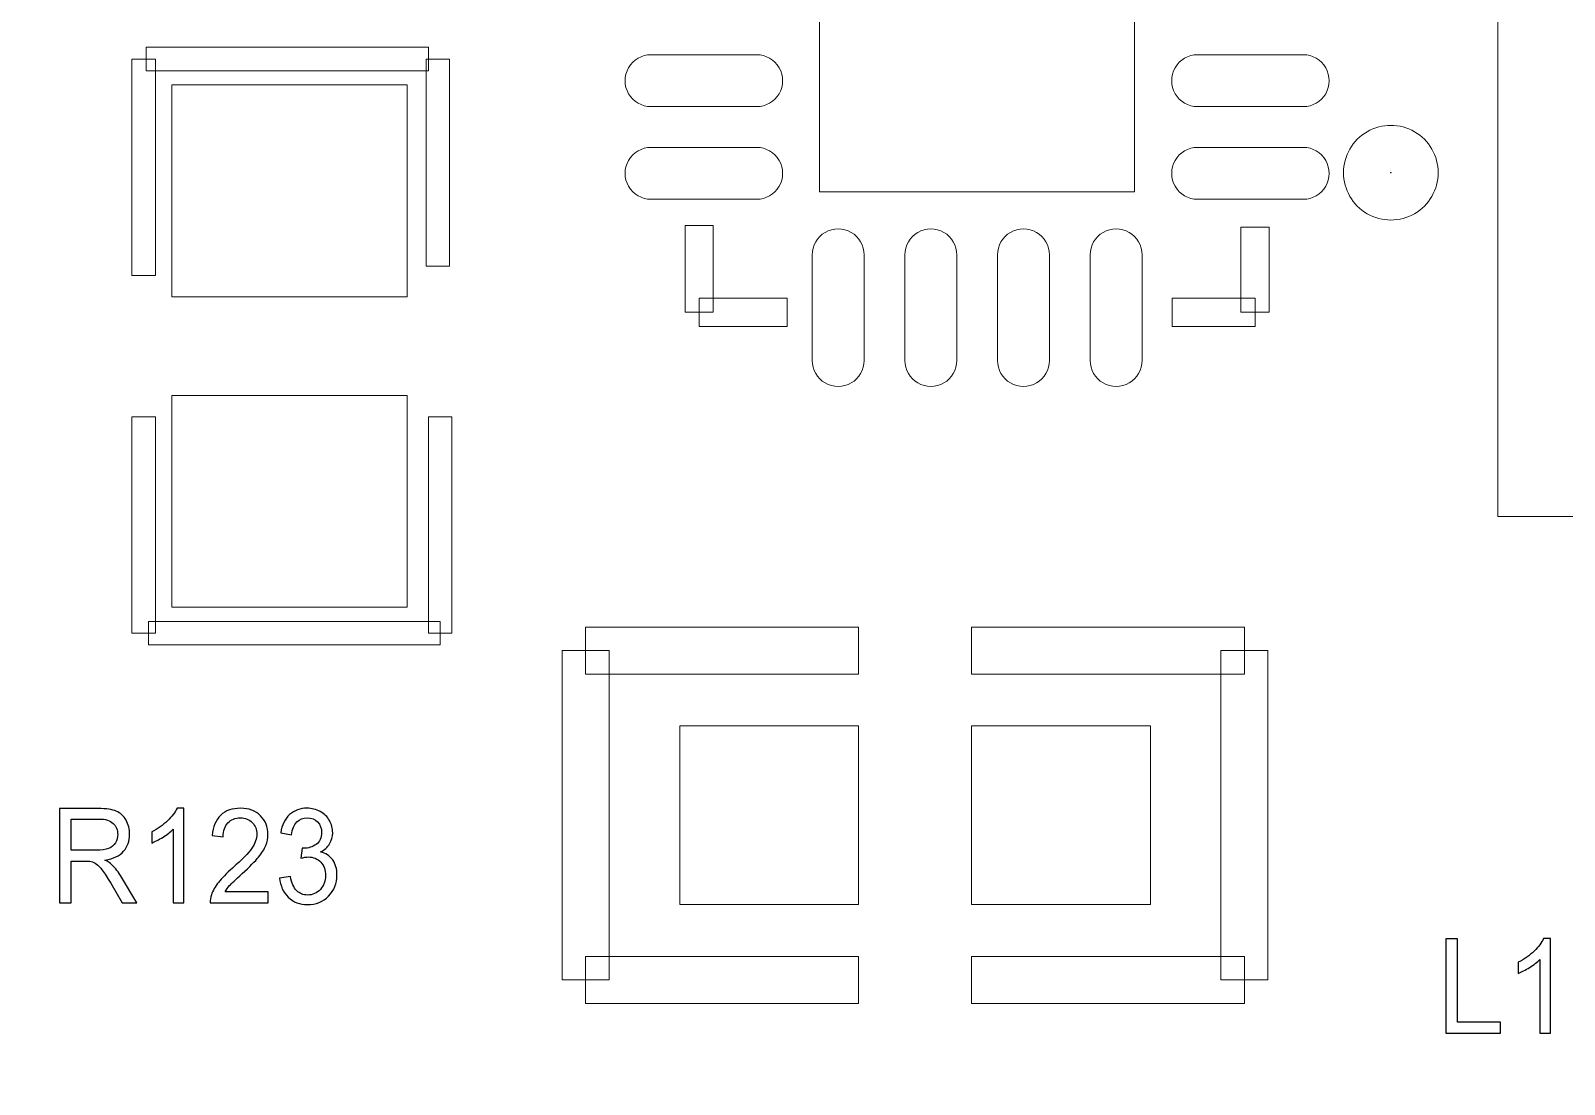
# Model space of a CAD drawing. Header units: millimetres. Extents: x -86 to 67, y -55 to 52.
# Drawn here: x -48.12 to -39.84, y -35.73 to -30.04 of the extents above; entities that cross this region are included whole.
import ezdxf

# ---------------------------------------------------------------- set-up
doc = ezdxf.new("R2010")
doc.units = ezdxf.units.MM
doc.header["$MEASUREMENT"] = 0
for name, color, linetype in [('BG_OUTLINE', 7, 'Continuous'), ('PG_SILKSCREEN_TOP', 7, 'Continuous'), ('PIN_TOP', 7, 'Continuous'), ('RD_SILKSCREEN_TOP', 7, 'Continuous')]:
    doc.layers.add(name, color=color, linetype=linetype)

msp = doc.modelspace()

# ---------------------------------------------------------------- linework, layer by layer
at = {"layer": 'BG_OUTLINE', "color": 3, "lineweight": 9}
msp.add_open_spline([(-60.0926, 34.7331), (-60.0926, 34.7331), (63.7724, 34.7331), (63.7724, 34.7331), (63.7724, 34.7331), (64.585, 34.7336), (65.3646, 34.4113), (65.9396, 33.837), (65.9396, 33.837), (66.5146, 33.2627), (66.8379, 32.4797), (66.8384, 31.667), (66.8384, 31.667), (66.8384, 31.667), (66.8412, -52.28), (66.8412, -52.28), (66.8412, -52.28), (66.8412, -52.28), (66.8384, -52.1933), (66.8384, -52.1933), (66.8384, -52.1933), (66.8389, -53.006), (66.5166, -53.7856), (65.9424, -54.3606), (65.9424, -54.3606), (65.3681, -54.9356), (64.585, -55.2589), (63.7724, -55.2594), (63.7724, -55.2594), (63.7724, -55.2594), (-60.1869, -55.2594), (-60.1869, -55.2594), (-60.1869, -55.2594), (-60.1869, -55.2594), (-60.0853, -55.2518), (-60.0853, -55.2518), (-60.0853, -55.2518), (-60.8979, -55.2523), (-61.6775, -54.9299), (-62.2525, -54.3557), (-62.2525, -54.3557), (-62.8275, -53.7814), (-63.1508, -52.9984), (-63.1513, -52.1857), (-63.1513, -52.1857), (-63.1513, -52.1857), (-63.1587, 31.667), (-63.1587, 31.667), (-63.1587, 31.667), (-63.1592, 32.4797), (-62.8369, 33.2593), (-62.2626, 33.8343), (-62.2626, 33.8343), (-61.6883, 34.4093), (-60.9053, 34.7326), (-60.0926, 34.7331)], degree=3, knots=[0, 0, 0, 0, 0.071429, 0.071429, 0.071429, 0.071429, 0.142857, 0.142857, 0.142857, 0.142857, 0.214286, 0.214286, 0.214286, 0.214286, 0.285714, 0.285714, 0.285714, 0.285714, 0.357143, 0.357143, 0.357143, 0.357143, 0.428571, 0.428571, 0.428571, 0.428571, 0.5, 0.5, 0.5, 0.5, 0.571429, 0.571429, 0.571429, 0.571429, 0.642857, 0.642857, 0.642857, 0.642857, 0.714286, 0.714286, 0.714286, 0.714286, 0.785714, 0.785714, 0.785714, 0.785714, 0.857143, 0.857143, 0.857143, 0.857143, 0.928571, 0.928571, 0.928571, 0.928571, 1, 1, 1, 1], dxfattribs=at)
at = {"layer": 'PG_SILKSCREEN_TOP', "color": 6, "lineweight": 9}
for points, knots in [([(-45.9705, -30.1286), (-45.9705, -30.1286), (-45.9705, -30.2556), (-45.9705, -30.2556), (-45.9705, -30.2556), (-45.9705, -30.2556), (-47.4945, -30.2556), (-47.4945, -30.2556), (-47.4945, -30.2556), (-47.4945, -30.2556), (-47.4945, -30.1286), (-47.4945, -30.1286), (-47.4945, -30.1286), (-47.4945, -30.1286), (-45.9705, -30.1286), (-45.9705, -30.1286)], [0, 0, 0, 0, 0.25, 0.25, 0.25, 0.25, 0.5, 0.5, 0.5, 0.5, 0.75, 0.75, 0.75, 0.75, 1, 1, 1, 1]), ([(-47.5707, -30.1921), (-47.5707, -30.1921), (-47.4437, -30.1921), (-47.4437, -30.1921), (-47.4437, -30.1921), (-47.4437, -30.1921), (-47.4437, -31.3605), (-47.4437, -31.3605), (-47.4437, -31.3605), (-47.4437, -31.3605), (-47.5707, -31.3605), (-47.5707, -31.3605), (-47.5707, -31.3605), (-47.5707, -31.3605), (-47.5707, -30.1921), (-47.5707, -30.1921)], [0, 0, 0, 0, 0.25, 0.25, 0.25, 0.25, 0.5, 0.5, 0.5, 0.5, 0.75, 0.75, 0.75, 0.75, 1, 1, 1, 1]), ([(-45.8562, -31.3097), (-45.8562, -31.3097), (-45.9832, -31.3097), (-45.9832, -31.3097), (-45.9832, -31.3097), (-45.9832, -31.3097), (-45.9832, -30.1921), (-45.9832, -30.1921), (-45.9832, -30.1921), (-45.9832, -30.1921), (-45.8562, -30.1921), (-45.8562, -30.1921), (-45.8562, -30.1921), (-45.8562, -30.1921), (-45.8562, -31.3097), (-45.8562, -31.3097)], [0, 0, 0, 0, 0.25, 0.25, 0.25, 0.25, 0.5, 0.5, 0.5, 0.5, 0.75, 0.75, 0.75, 0.75, 1, 1, 1, 1]), ([(-41.0315, -30.8055), (-41.0315, -30.7142), (-40.9828, -30.6299), (-40.9037, -30.5842), (-40.9037, -30.5842), (-40.8246, -30.5386), (-40.7272, -30.5386), (-40.6482, -30.5842), (-40.6482, -30.5842), (-40.5691, -30.6299), (-40.5204, -30.7142), (-40.5204, -30.8055)], [0, 0, 0, 0, 0.333333, 0.333333, 0.333333, 0.333333, 0.666667, 0.666667, 0.666667, 0.666667, 1, 1, 1, 1]), ([(-40.5204, -30.8055), (-40.5204, -30.8968), (-40.5691, -30.9812), (-40.6482, -31.0268), (-40.6482, -31.0268), (-40.7272, -31.0725), (-40.8246, -31.0725), (-40.9037, -31.0268), (-40.9037, -31.0268), (-40.9828, -30.9812), (-41.0315, -30.8968), (-41.0315, -30.8055)], [0, 0, 0, 0, 0.333333, 0.333333, 0.333333, 0.333333, 0.666667, 0.666667, 0.666667, 0.666667, 1, 1, 1, 1]), ([(-40.7744, -30.8055), (-40.7744, -30.805), (-40.7747, -30.8045), (-40.7752, -30.8042), (-40.7752, -30.8042), (-40.7756, -30.8039), (-40.7762, -30.8039), (-40.7767, -30.8042), (-40.7767, -30.8042), (-40.7772, -30.8045), (-40.7775, -30.805), (-40.7775, -30.8055)], [0, 0, 0, 0, 0.333333, 0.333333, 0.333333, 0.333333, 0.666667, 0.666667, 0.666667, 0.666667, 1, 1, 1, 1]), ([(-40.7775, -30.8055), (-40.7775, -30.8061), (-40.7772, -30.8066), (-40.7767, -30.8068), (-40.7767, -30.8068), (-40.7762, -30.8071), (-40.7756, -30.8071), (-40.7752, -30.8068), (-40.7752, -30.8068), (-40.7747, -30.8066), (-40.7744, -30.8061), (-40.7744, -30.8055)], [0, 0, 0, 0, 0.333333, 0.333333, 0.333333, 0.333333, 0.666667, 0.666667, 0.666667, 0.666667, 1, 1, 1, 1]), ([(-44.5852, -31.0913), (-44.5852, -31.0913), (-44.4328, -31.0913), (-44.4328, -31.0913), (-44.4328, -31.0913), (-44.4328, -31.0913), (-44.4328, -31.5591), (-44.4328, -31.5591), (-44.4328, -31.5591), (-44.4328, -31.5591), (-44.5852, -31.5591), (-44.5852, -31.5591), (-44.5852, -31.5591), (-44.5852, -31.5591), (-44.5852, -31.0913), (-44.5852, -31.0913)], [0, 0, 0, 0, 0.25, 0.25, 0.25, 0.25, 0.5, 0.5, 0.5, 0.5, 0.75, 0.75, 0.75, 0.75, 1, 1, 1, 1]), ([(-41.4325, -31.5591), (-41.4325, -31.5591), (-41.5849, -31.5591), (-41.5849, -31.5591), (-41.5849, -31.5591), (-41.5849, -31.5591), (-41.5849, -31.1004), (-41.5849, -31.1004), (-41.5849, -31.1004), (-41.5849, -31.1004), (-41.4325, -31.1004), (-41.4325, -31.1004), (-41.4325, -31.1004), (-41.4325, -31.1004), (-41.4325, -31.5591), (-41.4325, -31.5591)], [0, 0, 0, 0, 0.25, 0.25, 0.25, 0.25, 0.5, 0.5, 0.5, 0.5, 0.75, 0.75, 0.75, 0.75, 1, 1, 1, 1]), ([(-44.509, -31.6353), (-44.509, -31.6353), (-44.509, -31.4829), (-44.509, -31.4829), (-44.509, -31.4829), (-44.509, -31.4829), (-44.034, -31.4829), (-44.034, -31.4829), (-44.034, -31.4829), (-44.034, -31.4829), (-44.034, -31.6353), (-44.034, -31.6353), (-44.034, -31.6353), (-44.034, -31.6353), (-44.509, -31.6353), (-44.509, -31.6353)], [0, 0, 0, 0, 0.25, 0.25, 0.25, 0.25, 0.5, 0.5, 0.5, 0.5, 0.75, 0.75, 0.75, 0.75, 1, 1, 1, 1]), ([(-41.956, -31.6353), (-41.956, -31.6353), (-41.956, -31.4829), (-41.956, -31.4829), (-41.956, -31.4829), (-41.956, -31.4829), (-41.5087, -31.4829), (-41.5087, -31.4829), (-41.5087, -31.4829), (-41.5087, -31.4829), (-41.5087, -31.6353), (-41.5087, -31.6353), (-41.5087, -31.6353), (-41.5087, -31.6353), (-41.956, -31.6353), (-41.956, -31.6353)], [0, 0, 0, 0, 0.25, 0.25, 0.25, 0.25, 0.5, 0.5, 0.5, 0.5, 0.75, 0.75, 0.75, 0.75, 1, 1, 1, 1]), ([(-47.4437, -33.2909), (-47.4437, -33.2909), (-47.5707, -33.2909), (-47.5707, -33.2909), (-47.5707, -33.2909), (-47.5707, -33.2909), (-47.5707, -32.1225), (-47.5707, -32.1225), (-47.5707, -32.1225), (-47.5707, -32.1225), (-47.4437, -32.1225), (-47.4437, -32.1225), (-47.4437, -32.1225), (-47.4437, -32.1225), (-47.4437, -33.2909), (-47.4437, -33.2909)], [0, 0, 0, 0, 0.25, 0.25, 0.25, 0.25, 0.5, 0.5, 0.5, 0.5, 0.75, 0.75, 0.75, 0.75, 1, 1, 1, 1]), ([(-45.9705, -32.1225), (-45.9705, -32.1225), (-45.8435, -32.1225), (-45.8435, -32.1225), (-45.8435, -32.1225), (-45.8435, -32.1225), (-45.8435, -33.2909), (-45.8435, -33.2909), (-45.8435, -33.2909), (-45.8435, -33.2909), (-45.9705, -33.2909), (-45.9705, -33.2909), (-45.9705, -33.2909), (-45.9705, -33.2909), (-45.9705, -32.1225), (-45.9705, -32.1225)], [0, 0, 0, 0, 0.25, 0.25, 0.25, 0.25, 0.5, 0.5, 0.5, 0.5, 0.75, 0.75, 0.75, 0.75, 1, 1, 1, 1]), ([(-45.907, -33.2274), (-45.907, -33.2274), (-45.907, -33.3544), (-45.907, -33.3544), (-45.907, -33.3544), (-45.907, -33.3544), (-47.4818, -33.3544), (-47.4818, -33.3544), (-47.4818, -33.3544), (-47.4818, -33.3544), (-47.4818, -33.2274), (-47.4818, -33.2274), (-47.4818, -33.2274), (-47.4818, -33.2274), (-45.907, -33.2274), (-45.907, -33.2274)], [0, 0, 0, 0, 0.25, 0.25, 0.25, 0.25, 0.5, 0.5, 0.5, 0.5, 0.75, 0.75, 0.75, 0.75, 1, 1, 1, 1]), ([(-45.1221, -33.5119), (-45.1221, -33.5119), (-45.1221, -33.2579), (-45.1221, -33.2579), (-45.1221, -33.2579), (-45.1221, -33.2579), (-43.6489, -33.2579), (-43.6489, -33.2579), (-43.6489, -33.2579), (-43.6489, -33.2579), (-43.6489, -33.5119), (-43.6489, -33.5119), (-43.6489, -33.5119), (-43.6489, -33.5119), (-45.1221, -33.5119), (-45.1221, -33.5119)], [0, 0, 0, 0, 0.25, 0.25, 0.25, 0.25, 0.5, 0.5, 0.5, 0.5, 0.75, 0.75, 0.75, 0.75, 1, 1, 1, 1]), ([(-41.5661, -33.2579), (-41.5661, -33.2579), (-41.5661, -33.5119), (-41.5661, -33.5119), (-41.5661, -33.5119), (-41.5661, -33.5119), (-43.0393, -33.5119), (-43.0393, -33.5119), (-43.0393, -33.5119), (-43.0393, -33.5119), (-43.0393, -33.2579), (-43.0393, -33.2579), (-43.0393, -33.2579), (-43.0393, -33.2579), (-41.5661, -33.2579), (-41.5661, -33.2579)], [0, 0, 0, 0, 0.25, 0.25, 0.25, 0.25, 0.5, 0.5, 0.5, 0.5, 0.75, 0.75, 0.75, 0.75, 1, 1, 1, 1]), ([(-44.9951, -35.1629), (-44.9951, -35.1629), (-45.2491, -35.1629), (-45.2491, -35.1629), (-45.2491, -35.1629), (-45.2491, -35.1629), (-45.2491, -33.3849), (-45.2491, -33.3849), (-45.2491, -33.3849), (-45.2491, -33.3849), (-44.9951, -33.3849), (-44.9951, -33.3849), (-44.9951, -33.3849), (-44.9951, -33.3849), (-44.9951, -35.1629), (-44.9951, -35.1629)], [0, 0, 0, 0, 0.25, 0.25, 0.25, 0.25, 0.5, 0.5, 0.5, 0.5, 0.75, 0.75, 0.75, 0.75, 1, 1, 1, 1]), ([(-41.4391, -35.1629), (-41.4391, -35.1629), (-41.6931, -35.1629), (-41.6931, -35.1629), (-41.6931, -35.1629), (-41.6931, -35.1629), (-41.6931, -33.3849), (-41.6931, -33.3849), (-41.6931, -33.3849), (-41.6931, -33.3849), (-41.4391, -33.3849), (-41.4391, -33.3849), (-41.4391, -33.3849), (-41.4391, -33.3849), (-41.4391, -35.1629), (-41.4391, -35.1629)], [0, 0, 0, 0, 0.25, 0.25, 0.25, 0.25, 0.5, 0.5, 0.5, 0.5, 0.75, 0.75, 0.75, 0.75, 1, 1, 1, 1]), ([(-43.6489, -35.0359), (-43.6489, -35.0359), (-43.6489, -35.2899), (-43.6489, -35.2899), (-43.6489, -35.2899), (-43.6489, -35.2899), (-45.1221, -35.2899), (-45.1221, -35.2899), (-45.1221, -35.2899), (-45.1221, -35.2899), (-45.1221, -35.0359), (-45.1221, -35.0359), (-45.1221, -35.0359), (-45.1221, -35.0359), (-43.6489, -35.0359), (-43.6489, -35.0359)], [0, 0, 0, 0, 0.25, 0.25, 0.25, 0.25, 0.5, 0.5, 0.5, 0.5, 0.75, 0.75, 0.75, 0.75, 1, 1, 1, 1]), ([(-43.0393, -35.2899), (-43.0393, -35.2899), (-43.0393, -35.0359), (-43.0393, -35.0359), (-43.0393, -35.0359), (-43.0393, -35.0359), (-41.5661, -35.0359), (-41.5661, -35.0359), (-41.5661, -35.0359), (-41.5661, -35.0359), (-41.5661, -35.2899), (-41.5661, -35.2899), (-41.5661, -35.2899), (-41.5661, -35.2899), (-43.0393, -35.2899), (-43.0393, -35.2899)], [0, 0, 0, 0, 0.25, 0.25, 0.25, 0.25, 0.5, 0.5, 0.5, 0.5, 0.75, 0.75, 0.75, 0.75, 1, 1, 1, 1])]:
    msp.add_open_spline(points, degree=3, knots=knots, dxfattribs=at)
at = {"layer": 'PIN_TOP', "lineweight": 9}
for points, knots in [([(-42.1588, -30.909), (-42.1588, -30.909), (-43.8589, -30.909), (-43.8589, -30.909), (-43.8589, -30.909), (-43.8589, -30.909), (-43.8589, -29.209), (-43.8589, -29.209), (-43.8589, -29.209), (-43.8589, -29.209), (-42.1588, -29.209), (-42.1588, -29.209), (-42.1588, -29.209), (-42.1588, -29.209), (-42.1588, -30.909), (-42.1588, -30.909)], [0, 0, 0, 0, 0.25, 0.25, 0.25, 0.25, 0.5, 0.5, 0.5, 0.5, 0.75, 0.75, 0.75, 0.75, 1, 1, 1, 1]), ([(-40.1981, -32.661), (-40.1981, -32.661), (-40.1981, -29.1609), (-40.1981, -29.1609), (-40.1981, -29.1609), (-40.1981, -29.1609), (-37.8486, -29.1609), (-37.8486, -29.1609), (-37.8486, -29.1609), (-37.8486, -29.1609), (-37.8486, -32.661), (-37.8486, -32.661), (-37.8486, -32.661), (-37.8486, -32.661), (-40.1981, -32.661), (-40.1981, -32.661)], [0, 0, 0, 0, 0.25, 0.25, 0.25, 0.25, 0.5, 0.5, 0.5, 0.5, 0.75, 0.75, 0.75, 0.75, 1, 1, 1, 1]), ([(-44.7688, -30.1689), (-44.7688, -30.1689), (-44.1988, -30.1689), (-44.1988, -30.1689), (-44.1988, -30.1689), (-44.1488, -30.1689), (-44.1026, -30.1956), (-44.0775, -30.2389), (-44.0775, -30.2389), (-44.0525, -30.2823), (-44.0525, -30.3356), (-44.0775, -30.379), (-44.0775, -30.379), (-44.1026, -30.4223), (-44.1488, -30.449), (-44.1988, -30.449), (-44.1988, -30.449), (-44.1988, -30.449), (-44.7688, -30.449), (-44.7688, -30.449), (-44.7688, -30.449), (-44.8189, -30.449), (-44.8651, -30.4223), (-44.8901, -30.379), (-44.8901, -30.379), (-44.9152, -30.3356), (-44.9152, -30.2823), (-44.8901, -30.2389), (-44.8901, -30.2389), (-44.8651, -30.1956), (-44.8189, -30.1689), (-44.7688, -30.1689)], [0, 0, 0, 0, 0.125, 0.125, 0.125, 0.125, 0.25, 0.25, 0.25, 0.25, 0.375, 0.375, 0.375, 0.375, 0.5, 0.5, 0.5, 0.5, 0.625, 0.625, 0.625, 0.625, 0.75, 0.75, 0.75, 0.75, 0.875, 0.875, 0.875, 0.875, 1, 1, 1, 1]), ([(-41.8189, -30.1689), (-41.8189, -30.1689), (-41.2489, -30.1689), (-41.2489, -30.1689), (-41.2489, -30.1689), (-41.1988, -30.1689), (-41.1526, -30.1956), (-41.1276, -30.2389), (-41.1276, -30.2389), (-41.1026, -30.2823), (-41.1026, -30.3356), (-41.1276, -30.379), (-41.1276, -30.379), (-41.1526, -30.4223), (-41.1988, -30.449), (-41.2489, -30.449), (-41.2489, -30.449), (-41.2489, -30.449), (-41.8189, -30.449), (-41.8189, -30.449), (-41.8189, -30.449), (-41.8689, -30.449), (-41.9152, -30.4223), (-41.9402, -30.379), (-41.9402, -30.379), (-41.9652, -30.3356), (-41.9652, -30.2823), (-41.9402, -30.2389), (-41.9402, -30.2389), (-41.9152, -30.1956), (-41.8689, -30.1689), (-41.8189, -30.1689)], [0, 0, 0, 0, 0.125, 0.125, 0.125, 0.125, 0.25, 0.25, 0.25, 0.25, 0.375, 0.375, 0.375, 0.375, 0.5, 0.5, 0.5, 0.5, 0.625, 0.625, 0.625, 0.625, 0.75, 0.75, 0.75, 0.75, 0.875, 0.875, 0.875, 0.875, 1, 1, 1, 1]), ([(-47.3548, -30.3318), (-47.3548, -30.3318), (-46.0848, -30.3318), (-46.0848, -30.3318), (-46.0848, -30.3318), (-46.0848, -30.3318), (-46.0848, -31.4748), (-46.0848, -31.4748), (-46.0848, -31.4748), (-46.0848, -31.4748), (-47.3548, -31.4748), (-47.3548, -31.4748), (-47.3548, -31.4748), (-47.3548, -31.4748), (-47.3548, -30.3318), (-47.3548, -30.3318)], [0, 0, 0, 0, 0.25, 0.25, 0.25, 0.25, 0.5, 0.5, 0.5, 0.5, 0.75, 0.75, 0.75, 0.75, 1, 1, 1, 1]), ([(-44.7688, -30.669), (-44.7688, -30.669), (-44.1988, -30.669), (-44.1988, -30.669), (-44.1988, -30.669), (-44.1488, -30.669), (-44.1026, -30.6957), (-44.0775, -30.739), (-44.0775, -30.739), (-44.0525, -30.7824), (-44.0525, -30.8358), (-44.0775, -30.8791), (-44.0775, -30.8791), (-44.1026, -30.9225), (-44.1488, -30.9492), (-44.1988, -30.9492), (-44.1988, -30.9492), (-44.1988, -30.9492), (-44.7688, -30.9492), (-44.7688, -30.9492), (-44.7688, -30.9492), (-44.8189, -30.9492), (-44.8651, -30.9225), (-44.8901, -30.8791), (-44.8901, -30.8791), (-44.9152, -30.8358), (-44.9152, -30.7824), (-44.8901, -30.739), (-44.8901, -30.739), (-44.8651, -30.6957), (-44.8189, -30.669), (-44.7688, -30.669)], [0, 0, 0, 0, 0.125, 0.125, 0.125, 0.125, 0.25, 0.25, 0.25, 0.25, 0.375, 0.375, 0.375, 0.375, 0.5, 0.5, 0.5, 0.5, 0.625, 0.625, 0.625, 0.625, 0.75, 0.75, 0.75, 0.75, 0.875, 0.875, 0.875, 0.875, 1, 1, 1, 1]), ([(-41.8189, -30.669), (-41.8189, -30.669), (-41.2489, -30.669), (-41.2489, -30.669), (-41.2489, -30.669), (-41.1988, -30.669), (-41.1526, -30.6957), (-41.1276, -30.739), (-41.1276, -30.739), (-41.1026, -30.7824), (-41.1026, -30.8358), (-41.1276, -30.8791), (-41.1276, -30.8791), (-41.1526, -30.9225), (-41.1988, -30.9492), (-41.2489, -30.9492), (-41.2489, -30.9492), (-41.2489, -30.9492), (-41.8189, -30.9492), (-41.8189, -30.9492), (-41.8189, -30.9492), (-41.8689, -30.9492), (-41.9152, -30.9225), (-41.9402, -30.8791), (-41.9402, -30.8791), (-41.9652, -30.8358), (-41.9652, -30.7824), (-41.9402, -30.739), (-41.9402, -30.739), (-41.9152, -30.6957), (-41.8689, -30.669), (-41.8189, -30.669)], [0, 0, 0, 0, 0.125, 0.125, 0.125, 0.125, 0.25, 0.25, 0.25, 0.25, 0.375, 0.375, 0.375, 0.375, 0.5, 0.5, 0.5, 0.5, 0.625, 0.625, 0.625, 0.625, 0.75, 0.75, 0.75, 0.75, 0.875, 0.875, 0.875, 0.875, 1, 1, 1, 1]), ([(-43.6188, -31.249), (-43.6188, -31.249), (-43.6188, -31.819), (-43.6188, -31.819), (-43.6188, -31.819), (-43.6188, -31.869), (-43.6455, -31.9153), (-43.6889, -31.9403), (-43.6889, -31.9403), (-43.7322, -31.9653), (-43.7856, -31.9653), (-43.829, -31.9403), (-43.829, -31.9403), (-43.8723, -31.9153), (-43.899, -31.869), (-43.899, -31.819), (-43.899, -31.819), (-43.899, -31.819), (-43.899, -31.249), (-43.899, -31.249), (-43.899, -31.249), (-43.899, -31.199), (-43.8723, -31.1527), (-43.829, -31.1277), (-43.829, -31.1277), (-43.7856, -31.1027), (-43.7322, -31.1027), (-43.6889, -31.1277), (-43.6889, -31.1277), (-43.6455, -31.1527), (-43.6188, -31.199), (-43.6188, -31.249)], [0, 0, 0, 0, 0.125, 0.125, 0.125, 0.125, 0.25, 0.25, 0.25, 0.25, 0.375, 0.375, 0.375, 0.375, 0.5, 0.5, 0.5, 0.5, 0.625, 0.625, 0.625, 0.625, 0.75, 0.75, 0.75, 0.75, 0.875, 0.875, 0.875, 0.875, 1, 1, 1, 1]), ([(-43.1187, -31.249), (-43.1187, -31.249), (-43.1187, -31.819), (-43.1187, -31.819), (-43.1187, -31.819), (-43.1187, -31.869), (-43.1454, -31.9153), (-43.1887, -31.9403), (-43.1887, -31.9403), (-43.2321, -31.9653), (-43.2855, -31.9653), (-43.3288, -31.9403), (-43.3288, -31.9403), (-43.3722, -31.9153), (-43.3989, -31.869), (-43.3989, -31.819), (-43.3989, -31.819), (-43.3989, -31.819), (-43.3989, -31.249), (-43.3989, -31.249), (-43.3989, -31.249), (-43.3989, -31.199), (-43.3722, -31.1527), (-43.3288, -31.1277), (-43.3288, -31.1277), (-43.2855, -31.1027), (-43.2321, -31.1027), (-43.1887, -31.1277), (-43.1887, -31.1277), (-43.1454, -31.1527), (-43.1187, -31.199), (-43.1187, -31.249)], [0, 0, 0, 0, 0.125, 0.125, 0.125, 0.125, 0.25, 0.25, 0.25, 0.25, 0.375, 0.375, 0.375, 0.375, 0.5, 0.5, 0.5, 0.5, 0.625, 0.625, 0.625, 0.625, 0.75, 0.75, 0.75, 0.75, 0.875, 0.875, 0.875, 0.875, 1, 1, 1, 1]), ([(-42.6188, -31.249), (-42.6188, -31.249), (-42.6188, -31.819), (-42.6188, -31.819), (-42.6188, -31.819), (-42.6188, -31.869), (-42.6455, -31.9153), (-42.6889, -31.9403), (-42.6889, -31.9403), (-42.7322, -31.9653), (-42.7856, -31.9653), (-42.829, -31.9403), (-42.829, -31.9403), (-42.8723, -31.9153), (-42.899, -31.869), (-42.899, -31.819), (-42.899, -31.819), (-42.899, -31.819), (-42.899, -31.249), (-42.899, -31.249), (-42.899, -31.249), (-42.899, -31.199), (-42.8723, -31.1527), (-42.829, -31.1277), (-42.829, -31.1277), (-42.7856, -31.1027), (-42.7322, -31.1027), (-42.6889, -31.1277), (-42.6889, -31.1277), (-42.6455, -31.1527), (-42.6188, -31.199), (-42.6188, -31.249)], [0, 0, 0, 0, 0.125, 0.125, 0.125, 0.125, 0.25, 0.25, 0.25, 0.25, 0.375, 0.375, 0.375, 0.375, 0.5, 0.5, 0.5, 0.5, 0.625, 0.625, 0.625, 0.625, 0.75, 0.75, 0.75, 0.75, 0.875, 0.875, 0.875, 0.875, 1, 1, 1, 1]), ([(-42.1187, -31.249), (-42.1187, -31.249), (-42.1187, -31.819), (-42.1187, -31.819), (-42.1187, -31.819), (-42.1187, -31.869), (-42.1454, -31.9153), (-42.1888, -31.9403), (-42.1888, -31.9403), (-42.2321, -31.9653), (-42.2855, -31.9653), (-42.3288, -31.9403), (-42.3288, -31.9403), (-42.3722, -31.9153), (-42.3989, -31.869), (-42.3989, -31.819), (-42.3989, -31.819), (-42.3989, -31.819), (-42.3989, -31.249), (-42.3989, -31.249), (-42.3989, -31.249), (-42.3989, -31.199), (-42.3722, -31.1527), (-42.3288, -31.1277), (-42.3288, -31.1277), (-42.2855, -31.1027), (-42.2321, -31.1027), (-42.1888, -31.1277), (-42.1888, -31.1277), (-42.1454, -31.1527), (-42.1187, -31.199), (-42.1187, -31.249)], [0, 0, 0, 0, 0.125, 0.125, 0.125, 0.125, 0.25, 0.25, 0.25, 0.25, 0.375, 0.375, 0.375, 0.375, 0.5, 0.5, 0.5, 0.5, 0.625, 0.625, 0.625, 0.625, 0.75, 0.75, 0.75, 0.75, 0.875, 0.875, 0.875, 0.875, 1, 1, 1, 1]), ([(-47.3548, -32.0082), (-47.3548, -32.0082), (-46.0848, -32.0082), (-46.0848, -32.0082), (-46.0848, -32.0082), (-46.0848, -32.0082), (-46.0848, -33.1512), (-46.0848, -33.1512), (-46.0848, -33.1512), (-46.0848, -33.1512), (-47.3548, -33.1512), (-47.3548, -33.1512), (-47.3548, -33.1512), (-47.3548, -33.1512), (-47.3548, -32.0082), (-47.3548, -32.0082)], [0, 0, 0, 0, 0.25, 0.25, 0.25, 0.25, 0.5, 0.5, 0.5, 0.5, 0.75, 0.75, 0.75, 0.75, 1, 1, 1, 1]), ([(-43.6489, -33.7913), (-43.6489, -33.7913), (-43.6489, -34.7565), (-43.6489, -34.7565), (-43.6489, -34.7565), (-43.6489, -34.7565), (-44.6141, -34.7565), (-44.6141, -34.7565), (-44.6141, -34.7565), (-44.6141, -34.7565), (-44.6141, -33.7913), (-44.6141, -33.7913), (-44.6141, -33.7913), (-44.6141, -33.7913), (-43.6489, -33.7913), (-43.6489, -33.7913)], [0, 0, 0, 0, 0.25, 0.25, 0.25, 0.25, 0.5, 0.5, 0.5, 0.5, 0.75, 0.75, 0.75, 0.75, 1, 1, 1, 1]), ([(-42.0741, -33.7913), (-42.0741, -33.7913), (-42.0741, -34.7565), (-42.0741, -34.7565), (-42.0741, -34.7565), (-42.0741, -34.7565), (-43.0393, -34.7565), (-43.0393, -34.7565), (-43.0393, -34.7565), (-43.0393, -34.7565), (-43.0393, -33.7913), (-43.0393, -33.7913), (-43.0393, -33.7913), (-43.0393, -33.7913), (-42.0741, -33.7913), (-42.0741, -33.7913)], [0, 0, 0, 0, 0.25, 0.25, 0.25, 0.25, 0.5, 0.5, 0.5, 0.5, 0.75, 0.75, 0.75, 0.75, 1, 1, 1, 1])]:
    msp.add_open_spline(points, degree=3, knots=knots, dxfattribs=at)
at = {"layer": 'RD_SILKSCREEN_TOP', "color": 8}
for points, knots in [([(-47.9608, -34.7473), (-47.9608, -34.7473), (-47.9608, -34.2382), (-47.9608, -34.2382), (-47.9608, -34.2382), (-47.9608, -34.2382), (-47.7512, -34.2382), (-47.7512, -34.2382), (-47.7512, -34.2382), (-47.7091, -34.2382), (-47.677, -34.2428), (-47.6551, -34.2519), (-47.6551, -34.2519), (-47.6332, -34.2611), (-47.6157, -34.2772), (-47.6025, -34.3003), (-47.6025, -34.3003), (-47.5894, -34.3235), (-47.5829, -34.3491), (-47.5829, -34.3771), (-47.5829, -34.3771), (-47.5829, -34.4133), (-47.5936, -34.4436), (-47.6155, -34.4684), (-47.6155, -34.4684), (-47.6372, -34.4932), (-47.6707, -34.5089), (-47.7161, -34.5157), (-47.7161, -34.5157), (-47.6995, -34.5242), (-47.6869, -34.5326), (-47.6783, -34.5411), (-47.6783, -34.5411), (-47.66, -34.5591), (-47.6428, -34.5817), (-47.6263, -34.6087), (-47.6263, -34.6087), (-47.6263, -34.6087), (-47.5441, -34.7473), (-47.5441, -34.7473), (-47.5441, -34.7473), (-47.5441, -34.7473), (-47.6229, -34.7473), (-47.6229, -34.7473), (-47.6229, -34.7473), (-47.6229, -34.7473), (-47.6854, -34.6413), (-47.6854, -34.6413), (-47.6854, -34.6413), (-47.7037, -34.6109), (-47.7187, -34.5874), (-47.7306, -34.5713), (-47.7306, -34.5713), (-47.7424, -34.555), (-47.753, -34.5437), (-47.7623, -34.5373), (-47.7623, -34.5373), (-47.7716, -34.5307), (-47.7811, -34.5262), (-47.7908, -34.5236), (-47.7908, -34.5236), (-47.7979, -34.5221), (-47.8095, -34.5213), (-47.8257, -34.5213), (-47.8257, -34.5213), (-47.8257, -34.5213), (-47.8982, -34.5213), (-47.8982, -34.5213), (-47.8982, -34.5213), (-47.8982, -34.5213), (-47.8982, -34.7473), (-47.8982, -34.7473), (-47.8982, -34.7473), (-47.8982, -34.7473), (-47.9608, -34.7473), (-47.9608, -34.7473)], [0, 0, 0, 0, 0.052632, 0.052632, 0.052632, 0.052632, 0.105263, 0.105263, 0.105263, 0.105263, 0.157895, 0.157895, 0.157895, 0.157895, 0.210526, 0.210526, 0.210526, 0.210526, 0.263158, 0.263158, 0.263158, 0.263158, 0.315789, 0.315789, 0.315789, 0.315789, 0.368421, 0.368421, 0.368421, 0.368421, 0.421053, 0.421053, 0.421053, 0.421053, 0.473684, 0.473684, 0.473684, 0.473684, 0.526316, 0.526316, 0.526316, 0.526316, 0.578947, 0.578947, 0.578947, 0.578947, 0.631579, 0.631579, 0.631579, 0.631579, 0.684211, 0.684211, 0.684211, 0.684211, 0.736842, 0.736842, 0.736842, 0.736842, 0.789474, 0.789474, 0.789474, 0.789474, 0.842105, 0.842105, 0.842105, 0.842105, 0.894737, 0.894737, 0.894737, 0.894737, 0.947368, 0.947368, 0.947368, 0.947368, 1, 1, 1, 1]), ([(-47.2898, -34.7473), (-47.2898, -34.7473), (-47.3478, -34.7473), (-47.3478, -34.7473), (-47.3478, -34.7473), (-47.3478, -34.7473), (-47.3478, -34.349), (-47.3478, -34.349), (-47.3478, -34.349), (-47.3618, -34.3634), (-47.3801, -34.3777), (-47.4027, -34.3921), (-47.4027, -34.3921), (-47.4255, -34.4064), (-47.4459, -34.4172), (-47.4639, -34.4243), (-47.4639, -34.4243), (-47.4639, -34.4243), (-47.4639, -34.364), (-47.4639, -34.364), (-47.4639, -34.364), (-47.4314, -34.3475), (-47.403, -34.3276), (-47.3788, -34.3042), (-47.3788, -34.3042), (-47.3545, -34.2808), (-47.3373, -34.2581), (-47.3272, -34.2361), (-47.3272, -34.2361), (-47.3272, -34.2361), (-47.2898, -34.2361), (-47.2898, -34.2361), (-47.2898, -34.2361), (-47.2898, -34.2361), (-47.2898, -34.7473), (-47.2898, -34.7473)], [0, 0, 0, 0, 0.111111, 0.111111, 0.111111, 0.111111, 0.222222, 0.222222, 0.222222, 0.222222, 0.333333, 0.333333, 0.333333, 0.333333, 0.444444, 0.444444, 0.444444, 0.444444, 0.555556, 0.555556, 0.555556, 0.555556, 0.666667, 0.666667, 0.666667, 0.666667, 0.777778, 0.777778, 0.777778, 0.777778, 0.888889, 0.888889, 0.888889, 0.888889, 1, 1, 1, 1]), ([(-46.836, -34.6872), (-46.836, -34.6872), (-46.836, -34.7473), (-46.836, -34.7473), (-46.836, -34.7473), (-46.836, -34.7473), (-47.1484, -34.7473), (-47.1484, -34.7473), (-47.1484, -34.7473), (-47.1489, -34.7322), (-47.1467, -34.7178), (-47.1418, -34.7039), (-47.1418, -34.7039), (-47.1339, -34.6809), (-47.1211, -34.6584), (-47.1036, -34.6361), (-47.1036, -34.6361), (-47.086, -34.614), (-47.0606, -34.5882), (-47.0276, -34.5591), (-47.0276, -34.5591), (-46.9762, -34.5137), (-46.9415, -34.4778), (-46.9234, -34.4512), (-46.9234, -34.4512), (-46.9053, -34.4248), (-46.8963, -34.3996), (-46.8963, -34.3761), (-46.8963, -34.3761), (-46.8963, -34.3513), (-46.9046, -34.3304), (-46.9209, -34.3133), (-46.9209, -34.3133), (-46.9375, -34.2964), (-46.9589, -34.2879), (-46.9854, -34.2879), (-46.9854, -34.2879), (-47.0133, -34.2879), (-47.0356, -34.2969), (-47.0523, -34.315), (-47.0523, -34.315), (-47.0692, -34.333), (-47.0777, -34.358), (-47.0779, -34.3899), (-47.0779, -34.3899), (-47.0779, -34.3899), (-47.1376, -34.3834), (-47.1376, -34.3834), (-47.1376, -34.3834), (-47.1335, -34.3354), (-47.1181, -34.2989), (-47.0914, -34.2738), (-47.0914, -34.2738), (-47.0648, -34.2486), (-47.0289, -34.2361), (-46.984, -34.2361), (-46.984, -34.2361), (-46.9387, -34.2361), (-46.9028, -34.2497), (-46.8764, -34.2767), (-46.8764, -34.2767), (-46.8498, -34.3039), (-46.8366, -34.3374), (-46.8366, -34.3775), (-46.8366, -34.3775), (-46.8366, -34.3979), (-46.8405, -34.4179), (-46.8483, -34.4376), (-46.8483, -34.4376), (-46.856, -34.4572), (-46.8689, -34.478), (-46.8869, -34.4997), (-46.8869, -34.4997), (-46.9048, -34.5215), (-46.9346, -34.5514), (-46.9763, -34.5893), (-46.9763, -34.5893), (-47.0111, -34.6208), (-47.0335, -34.6422), (-47.0433, -34.6534), (-47.0433, -34.6534), (-47.0533, -34.6646), (-47.0614, -34.6758), (-47.0679, -34.6872), (-47.0679, -34.6872), (-47.0679, -34.6872), (-46.836, -34.6872), (-46.836, -34.6872)], [0, 0, 0, 0, 0.045455, 0.045455, 0.045455, 0.045455, 0.090909, 0.090909, 0.090909, 0.090909, 0.136364, 0.136364, 0.136364, 0.136364, 0.181818, 0.181818, 0.181818, 0.181818, 0.227273, 0.227273, 0.227273, 0.227273, 0.272727, 0.272727, 0.272727, 0.272727, 0.318182, 0.318182, 0.318182, 0.318182, 0.363636, 0.363636, 0.363636, 0.363636, 0.409091, 0.409091, 0.409091, 0.409091, 0.454545, 0.454545, 0.454545, 0.454545, 0.5, 0.5, 0.5, 0.5, 0.545455, 0.545455, 0.545455, 0.545455, 0.590909, 0.590909, 0.590909, 0.590909, 0.636364, 0.636364, 0.636364, 0.636364, 0.681818, 0.681818, 0.681818, 0.681818, 0.727273, 0.727273, 0.727273, 0.727273, 0.772727, 0.772727, 0.772727, 0.772727, 0.818182, 0.818182, 0.818182, 0.818182, 0.863636, 0.863636, 0.863636, 0.863636, 0.909091, 0.909091, 0.909091, 0.909091, 0.954545, 0.954545, 0.954545, 0.954545, 1, 1, 1, 1]), ([(-46.7735, -34.6129), (-46.7735, -34.6129), (-46.7156, -34.6046), (-46.7156, -34.6046), (-46.7156, -34.6046), (-46.7088, -34.64), (-46.6975, -34.6655), (-46.6815, -34.6812), (-46.6815, -34.6812), (-46.6655, -34.6968), (-46.646, -34.7046), (-46.623, -34.7046), (-46.623, -34.7046), (-46.5957, -34.7046), (-46.5726, -34.6944), (-46.5537, -34.674), (-46.5537, -34.674), (-46.5351, -34.6537), (-46.5256, -34.6284), (-46.5256, -34.5983), (-46.5256, -34.5983), (-46.5256, -34.5696), (-46.5342, -34.5459), (-46.5517, -34.5273), (-46.5517, -34.5273), (-46.5692, -34.5087), (-46.5913, -34.4993), (-46.6182, -34.4993), (-46.6182, -34.4993), (-46.6291, -34.4993), (-46.6428, -34.5017), (-46.6591, -34.5063), (-46.6591, -34.5063), (-46.6591, -34.5063), (-46.6526, -34.4514), (-46.6526, -34.4514), (-46.6526, -34.4514), (-46.6487, -34.4519), (-46.6457, -34.4522), (-46.6433, -34.4522), (-46.6433, -34.4522), (-46.6186, -34.4522), (-46.5964, -34.4452), (-46.5766, -34.4313), (-46.5766, -34.4313), (-46.5567, -34.4174), (-46.5469, -34.396), (-46.5469, -34.367), (-46.5469, -34.367), (-46.5469, -34.3442), (-46.5541, -34.3251), (-46.5685, -34.3101), (-46.5685, -34.3101), (-46.5829, -34.2951), (-46.6016, -34.2875), (-46.6243, -34.2875), (-46.6243, -34.2875), (-46.6469, -34.2875), (-46.6657, -34.2952), (-46.6807, -34.3104), (-46.6807, -34.3104), (-46.6957, -34.3257), (-46.7055, -34.3487), (-46.7097, -34.3793), (-46.7097, -34.3793), (-46.7097, -34.3793), (-46.7677, -34.3681), (-46.7677, -34.3681), (-46.7677, -34.3681), (-46.7607, -34.3262), (-46.7445, -34.2937), (-46.7194, -34.2707), (-46.7194, -34.2707), (-46.6942, -34.2477), (-46.6629, -34.2361), (-46.6255, -34.2361), (-46.6255, -34.2361), (-46.5998, -34.2361), (-46.576, -34.2421), (-46.5543, -34.254), (-46.5543, -34.254), (-46.5327, -34.2659), (-46.516, -34.2822), (-46.5044, -34.3028), (-46.5044, -34.3028), (-46.493, -34.3234), (-46.4872, -34.3452), (-46.4872, -34.3685), (-46.4872, -34.3685), (-46.4872, -34.3904), (-46.4926, -34.4104), (-46.5037, -34.4286), (-46.5037, -34.4286), (-46.5147, -34.4466), (-46.5309, -34.4609), (-46.5524, -34.4716), (-46.5524, -34.4716), (-46.5244, -34.4785), (-46.5027, -34.4929), (-46.4872, -34.5149), (-46.4872, -34.5149), (-46.4718, -34.5367), (-46.464, -34.564), (-46.464, -34.5969), (-46.464, -34.5969), (-46.464, -34.6413), (-46.479, -34.679), (-46.5092, -34.71), (-46.5092, -34.71), (-46.5393, -34.7409), (-46.5773, -34.7563), (-46.6233, -34.7563), (-46.6233, -34.7563), (-46.6648, -34.7563), (-46.6993, -34.743), (-46.7266, -34.7164), (-46.7266, -34.7164), (-46.754, -34.6898), (-46.7697, -34.6553), (-46.7735, -34.6129)], [0, 0, 0, 0, 0.033333, 0.033333, 0.033333, 0.033333, 0.066667, 0.066667, 0.066667, 0.066667, 0.1, 0.1, 0.1, 0.1, 0.133333, 0.133333, 0.133333, 0.133333, 0.166667, 0.166667, 0.166667, 0.166667, 0.2, 0.2, 0.2, 0.2, 0.233333, 0.233333, 0.233333, 0.233333, 0.266667, 0.266667, 0.266667, 0.266667, 0.3, 0.3, 0.3, 0.3, 0.333333, 0.333333, 0.333333, 0.333333, 0.366667, 0.366667, 0.366667, 0.366667, 0.4, 0.4, 0.4, 0.4, 0.433333, 0.433333, 0.433333, 0.433333, 0.466667, 0.466667, 0.466667, 0.466667, 0.5, 0.5, 0.5, 0.5, 0.533333, 0.533333, 0.533333, 0.533333, 0.566667, 0.566667, 0.566667, 0.566667, 0.6, 0.6, 0.6, 0.6, 0.633333, 0.633333, 0.633333, 0.633333, 0.666667, 0.666667, 0.666667, 0.666667, 0.7, 0.7, 0.7, 0.7, 0.733333, 0.733333, 0.733333, 0.733333, 0.766667, 0.766667, 0.766667, 0.766667, 0.8, 0.8, 0.8, 0.8, 0.833333, 0.833333, 0.833333, 0.833333, 0.866667, 0.866667, 0.866667, 0.866667, 0.9, 0.9, 0.9, 0.9, 0.933333, 0.933333, 0.933333, 0.933333, 0.966667, 0.966667, 0.966667, 0.966667, 1, 1, 1, 1]), ([(-47.8982, -34.4629), (-47.8982, -34.4629), (-47.7638, -34.4629), (-47.7638, -34.4629), (-47.7638, -34.4629), (-47.7352, -34.4629), (-47.7128, -34.4597), (-47.6967, -34.4533), (-47.6967, -34.4533), (-47.6806, -34.4469), (-47.6683, -34.4367), (-47.6599, -34.4228), (-47.6599, -34.4228), (-47.6516, -34.4088), (-47.6474, -34.3936), (-47.6474, -34.3771), (-47.6474, -34.3771), (-47.6474, -34.3531), (-47.6554, -34.3333), (-47.6717, -34.3177), (-47.6717, -34.3177), (-47.6879, -34.3022), (-47.7135, -34.2945), (-47.7486, -34.2945), (-47.7486, -34.2945), (-47.7486, -34.2945), (-47.8982, -34.2945), (-47.8982, -34.2945), (-47.8982, -34.2945), (-47.8982, -34.2945), (-47.8982, -34.4629), (-47.8982, -34.4629)], [0, 0, 0, 0, 0.125, 0.125, 0.125, 0.125, 0.25, 0.25, 0.25, 0.25, 0.375, 0.375, 0.375, 0.375, 0.5, 0.5, 0.5, 0.5, 0.625, 0.625, 0.625, 0.625, 0.75, 0.75, 0.75, 0.75, 0.875, 0.875, 0.875, 0.875, 1, 1, 1, 1]), ([(-40.479, -35.4507), (-40.479, -35.4507), (-40.479, -34.9416), (-40.479, -34.9416), (-40.479, -34.9416), (-40.479, -34.9416), (-40.4163, -34.9416), (-40.4163, -34.9416), (-40.4163, -34.9416), (-40.4163, -34.9416), (-40.4163, -35.3906), (-40.4163, -35.3906), (-40.4163, -35.3906), (-40.4163, -35.3906), (-40.1835, -35.3906), (-40.1835, -35.3906), (-40.1835, -35.3906), (-40.1835, -35.3906), (-40.1835, -35.4507), (-40.1835, -35.4507), (-40.1835, -35.4507), (-40.1835, -35.4507), (-40.479, -35.4507), (-40.479, -35.4507)], [0, 0, 0, 0, 0.166667, 0.166667, 0.166667, 0.166667, 0.333333, 0.333333, 0.333333, 0.333333, 0.5, 0.5, 0.5, 0.5, 0.666667, 0.666667, 0.666667, 0.666667, 0.833333, 0.833333, 0.833333, 0.833333, 1, 1, 1, 1]), ([(-39.9141, -35.4507), (-39.9141, -35.4507), (-39.9721, -35.4507), (-39.9721, -35.4507), (-39.9721, -35.4507), (-39.9721, -35.4507), (-39.9721, -35.0524), (-39.9721, -35.0524), (-39.9721, -35.0524), (-39.9861, -35.0668), (-40.0044, -35.0811), (-40.027, -35.0955), (-40.027, -35.0955), (-40.0498, -35.1098), (-40.0702, -35.1206), (-40.0882, -35.1277), (-40.0882, -35.1277), (-40.0882, -35.1277), (-40.0882, -35.0674), (-40.0882, -35.0674), (-40.0882, -35.0674), (-40.0557, -35.0509), (-40.0273, -35.031), (-40.0031, -35.0076), (-40.0031, -35.0076), (-39.9788, -34.9842), (-39.9616, -34.9615), (-39.9515, -34.9395), (-39.9515, -34.9395), (-39.9515, -34.9395), (-39.9141, -34.9395), (-39.9141, -34.9395), (-39.9141, -34.9395), (-39.9141, -34.9395), (-39.9141, -35.4507), (-39.9141, -35.4507)], [0, 0, 0, 0, 0.111111, 0.111111, 0.111111, 0.111111, 0.222222, 0.222222, 0.222222, 0.222222, 0.333333, 0.333333, 0.333333, 0.333333, 0.444444, 0.444444, 0.444444, 0.444444, 0.555556, 0.555556, 0.555556, 0.555556, 0.666667, 0.666667, 0.666667, 0.666667, 0.777778, 0.777778, 0.777778, 0.777778, 0.888889, 0.888889, 0.888889, 0.888889, 1, 1, 1, 1])]:
    msp.add_open_spline(points, degree=3, knots=knots, dxfattribs=at)

doc.saveas('drawing.dxf')
